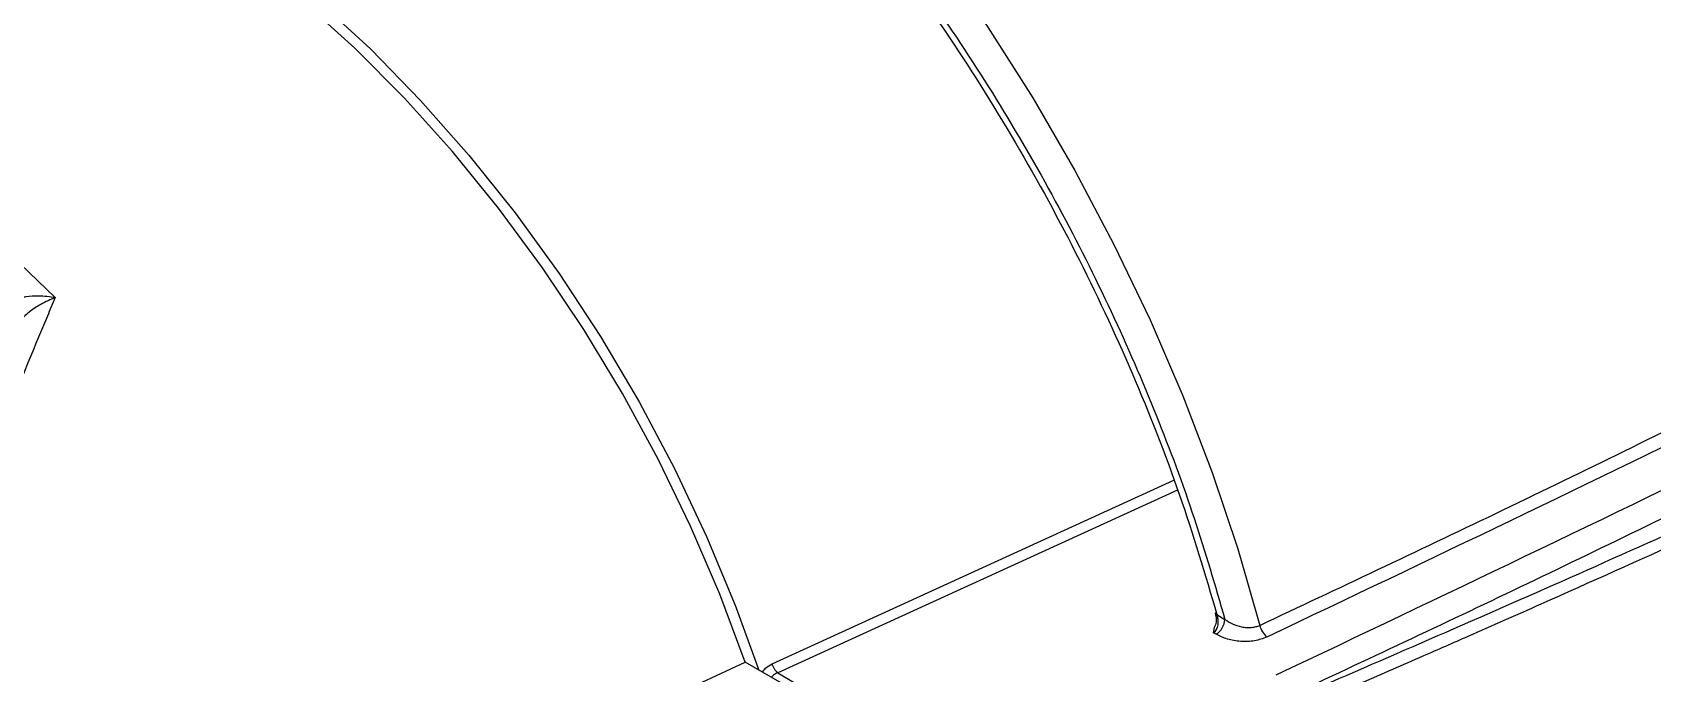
# Model space of a CAD drawing. Extents: x 17.1 to 113.1, y 3.8 to 84.5.
# Drawn here: x 21.28 to 25.234, y 8.1 to 9.666 of the extents above; entities that cross this region are included whole.
import ezdxf

# ---------------------------------------------------------------- set-up
doc = ezdxf.new("R2010")
doc.units = 0
doc.header["$MEASUREMENT"] = 0
doc.layers.add('OBJECT', color=7, linetype='CONTINUOUS')

msp = doc.modelspace()

# ---------------------------------------------------------------- linework, layer by layer
at = {"layer": 'OBJECT'}
for p, q in [((23.0855, 8.1238), (24.0658, 8.5724)), ((24.0752, 8.5482), (23.0991, 8.1022)), ((24.1712, 8.2439), (24.1906, 8.2324)), ((24.1628, 8.1999), (24.1651, 8.2125)), ((24.1693, 8.196), (24.1628, 8.1999)), ((21.333, 7.3471), (23.0199, 8.1276)), ((23.141, 8.0577), (23.0199, 8.1276)), ((23.0991, 8.1022), (23.2183, 8.031))]:
    msp.add_line(p, q, dxfattribs=at)
at = {"layer": 'OBJECT', "flags": 128}
for points in [[(22.4163, 10.9094), (22.5604, 10.8094), (22.7033, 10.6988), (22.8442, 10.5783), (22.9824, 10.4482), (23.1173, 10.3093), (23.2483, 10.1622), (23.3748, 10.0076), (23.4962, 9.8461), (23.612, 9.6786), (23.7215, 9.5058), (23.8243, 9.3285), (23.9199, 9.1476), (24.0078, 8.9639), (24.0878, 8.7781), (24.1593, 8.5913), (24.222, 8.4043), (24.2757, 8.2178)], [(21.723, 9.9395), (21.8526, 9.8451), (21.9804, 9.7398), (22.1057, 9.6244), (22.2276, 9.4996), (22.3453, 9.3661), (22.4582, 9.2249), (22.5655, 9.0768), (22.6665, 8.9227), (22.7606, 8.7636), (22.8472, 8.6006), (22.9257, 8.4346), (22.9956, 8.2667), (23.0531, 8.1085)], [(23.0199, 8.1276), (22.9577, 8.2942), (22.8866, 8.4597), (22.8073, 8.6232), (22.7202, 8.7836), (22.6258, 8.9399), (22.5248, 9.0911), (22.4177, 9.2363), (22.3052, 9.3745), (22.1881, 9.505), (22.0671, 9.6268), (21.9428, 9.7393)], [(20.2858, 9.6475), (20.4143, 9.6169), (20.5456, 9.5716), (20.6787, 9.5119), (20.8126, 9.4384), (20.9463, 9.3515), (21.0787, 9.252), (21.2089, 9.1405), (21.3358, 9.018)], [(24.1712, 8.2439), (24.1695, 8.2443), (24.1682, 8.2449), (24.1675, 8.2457), (24.1673, 8.2467), (24.1676, 8.2478), (24.1685, 8.2489), (24.1693, 8.2497)]]:
    msp.add_lwpolyline(points, dxfattribs=at)
at = {"layer": 'OBJECT'}
for centre, radius, start, end in [((24.1438, 8.2354), 0.0469, 302.9818, 356.325), ((24.3274, 8.2294), 0.0529, 192.5822, 229.5121)]:
    msp.add_arc(centre, radius, start, end, dxfattribs=at)
for points, knots in [([(22.3807, 10.8377), (22.4444, 10.7939), (22.5727, 10.7057), (22.7634, 10.5481), (22.9529, 10.371), (23.1384, 10.1739), (23.3173, 9.9591), (23.4866, 9.7298), (23.644, 9.4889), (23.7873, 9.2397), (23.9148, 8.9863), (24.0248, 8.7322), (24.1185, 8.4805), (24.1667, 8.3146), (24.1906, 8.2324)], [0, 0, 0, 0, 0.0803207, 0.16194, 0.244772, 0.3293776, 0.4144874, 0.5, 0.5855181, 0.670628, 0.755228, 0.8380655, 0.919682, 1, 1, 1, 1]), ([(23.3063, 9.9444), (23.3701, 9.8598), (23.4982, 9.6898), (23.672, 9.415), (23.8297, 9.129), (23.9669, 8.8351), (24.0838, 8.5385), (24.1422, 8.3419), (24.1712, 8.2439)], [0, 0, 0, 0, 0.165461, 0.332207, 0.5, 0.667784, 0.834534, 1, 1, 1, 1]), ([(24.2757, 8.2178), (24.4681, 8.3085), (24.86, 8.493), (25.4486, 8.7819), (26.0341, 9.0781), (26.6104, 9.3805), (27.0078, 9.5932), (27.2144, 9.7087), (27.2358, 9.7206)], [0, 0, 0, 0, 0.1891529, 0.3851663, 0.5880463, 0.7814733, 0.977427, 1, 1, 1, 1]), ([(27.2663, 9.703), (27.0561, 9.5865), (26.4734, 9.2633), (25.4843, 8.7564), (24.6899, 8.3781), (24.293, 8.1891)], [0, 0, 0, 0, 0.2201851, 0.6104297, 1, 1, 1, 1]), ([(24.3155, 8.0967), (24.7209, 8.2894), (25.5324, 8.6751), (26.5465, 9.194), (27.1451, 9.5258), (27.3635, 9.6469)], [0, 0, 0, 0, 0.388118, 0.776745, 1, 1, 1, 1]), ([(24.3461, 8.0446), (24.535, 8.1332), (24.9192, 8.3134), (25.4962, 8.5951), (26.07, 8.8839), (26.6357, 9.1783), (27.095, 9.4235), (27.3663, 9.5744), (27.4558, 9.6242)], [0, 0, 0, 0, 0.176451, 0.3589388, 0.5474679, 0.7276616, 0.9101702, 1, 1, 1, 1]), ([(21.3358, 9.018), (21.3294, 9.0028), (21.3102, 8.9576), (21.2404, 8.7908), (21.1277, 8.5097), (20.9807, 8.1178), (20.8884, 7.8377), (20.8422, 7.6978)], [0, 0, 0, 0, 0.037504, 0.11146, 0.407416, 0.703808, 1, 1, 1, 1]), ([(21.2364, 9.0069), (21.2386, 9.0091), (21.2432, 9.0139), (21.2539, 9.0181), (21.2709, 9.0221), (21.2979, 9.0237), (21.3225, 9.0207), (21.3357, 9.018), (21.3358, 9.018)], [0, 0, 0, 0, 0.1251993, 0.2697867, 0.3594491, 0.646929, 0.996074, 1, 1, 1, 1]), ([(21.3358, 9.018), (21.3357, 9.0179), (21.3242, 9.0135), (21.3026, 9.0035), (21.2787, 8.9882), (21.2637, 8.9758), (21.2544, 8.9667), (21.2502, 8.9601), (21.2483, 8.957)], [0, 0, 0, 0, 0.0039787, 0.3545043, 0.6418804, 0.732153, 0.8751845, 1, 1, 1, 1]), ([(24.3482, 8.0355), (24.563, 8.1285), (25.0051, 8.32), (25.6755, 8.6234), (26.1262, 8.8369), (26.3576, 8.9466)], [0, 0, 0, 0, 0.315, 0.648332, 1, 1, 1, 1]), ([(24.338, 7.9973), (24.4007, 8.0243), (24.5132, 8.0728), (24.6619, 8.1376), (24.7774, 8.1883), (24.8732, 8.2306), (25.053, 8.3103), (25.2792, 8.4119), (25.5447, 8.533), (25.7129, 8.6108), (25.8362, 8.6681), (25.9291, 8.7116), (26.0466, 8.7668), (26.1888, 8.8342), (26.2915, 8.8833), (26.347, 8.9099)], [0, 0, 0, 0, 0.091691, 0.164514, 0.218476, 0.261777, 0.30597, 0.484367, 0.5981, 0.703041, 0.737311, 0.783982, 0.843319, 0.915324, 1, 1, 1, 1]), ([(26.4634, 8.5564), (26.1264, 8.3817), (25.4523, 8.0324), (24.7553, 7.6995), (24.4068, 7.533)], [0, 0, 0, 0, 0.499931, 1, 1, 1, 1]), ([(26.522, 8.5089), (26.1784, 8.3306), (25.4958, 7.9764), (24.7897, 7.639), (24.4391, 7.4715)], [0, 0, 0, 0, 0.50338, 1, 1, 1, 1]), ([(24.4396, 7.4648), (24.6026, 7.5364), (24.9381, 7.6839), (25.4492, 7.9162), (25.9836, 8.1649), (26.3436, 8.3389), (26.5283, 8.4281)], [0, 0, 0, 0, 0.22962, 0.472827, 0.72962, 1, 1, 1, 1]), ([(24.4283, 7.4362), (24.4935, 7.4647), (24.6104, 7.5159), (24.765, 7.5845), (24.885, 7.638), (24.9847, 7.6827), (25.1716, 7.7669), (25.4068, 7.8743), (25.6827, 8.0022), (25.8576, 8.0843), (25.9858, 8.1449), (26.0823, 8.1908), (26.2045, 8.2491), (26.3523, 8.3203), (26.459, 8.3722), (26.5167, 8.4002)], [0, 0, 0, 0, 0.09169, 0.164513, 0.218477, 0.261778, 0.305972, 0.48437, 0.598102, 0.703044, 0.737312, 0.783982, 0.843318, 0.915323, 1, 1, 1, 1]), ([(24.1628, 8.1999), (24.1641, 8.2008), (24.1667, 8.2028), (24.17, 8.2073), (24.1725, 8.2128), (24.1745, 8.2209), (24.1749, 8.2319), (24.1724, 8.2399), (24.1712, 8.2439)], [0, 0, 0, 0, 0.115727, 0.237004, 0.365059, 0.500934, 0.749863, 1, 1, 1, 1]), ([(24.1674, 8.2461), (24.1682, 8.2416), (24.1698, 8.2327), (24.1686, 8.2206), (24.1656, 8.2148), (24.1646, 8.2128)], [0, 0, 0, 0, 0.402238, 0.791312, 1, 1, 1, 1]), ([(24.1906, 8.2324), (24.1965, 8.2283), (24.2084, 8.2204), (24.2277, 8.2144), (24.2436, 8.2124), (24.2556, 8.2126), (24.2665, 8.2143), (24.2727, 8.2167), (24.2757, 8.2178)], [0, 0, 0, 0, 0.250259, 0.499689, 0.634038, 0.76157, 0.883198, 1, 1, 1, 1]), ([(24.293, 8.1891), (24.2833, 8.1856), (24.2638, 8.1785), (24.229, 8.1775), (24.1956, 8.183), (24.1781, 8.1917), (24.1693, 8.196)], [0, 0, 0, 0, 0.2497037, 0.4994833, 0.7493642, 1, 1, 1, 1]), ([(23.0614, 8.1037), (23.064, 8.1071), (23.0707, 8.1159), (23.0799, 8.1208), (23.0855, 8.1238)], [0, 0, 0, 0, 0.384931, 1, 1, 1, 1]), ([(23.0991, 8.1022), (23.0977, 8.1034), (23.0949, 8.1059), (23.091, 8.1112), (23.0877, 8.1174), (23.0862, 8.1217), (23.0855, 8.1238)], [0, 0, 0, 0, 0.245159, 0.499986, 0.754817, 1, 1, 1, 1]), ([(23.0991, 8.1022), (23.0956, 8.1005), (23.0899, 8.0977), (23.0856, 8.0926), (23.0839, 8.0906)], [0, 0, 0, 0, 0.606097, 1, 1, 1, 1])]:
    msp.add_open_spline(points, degree=3, knots=knots, dxfattribs=at)

doc.saveas('drawing.dxf')
